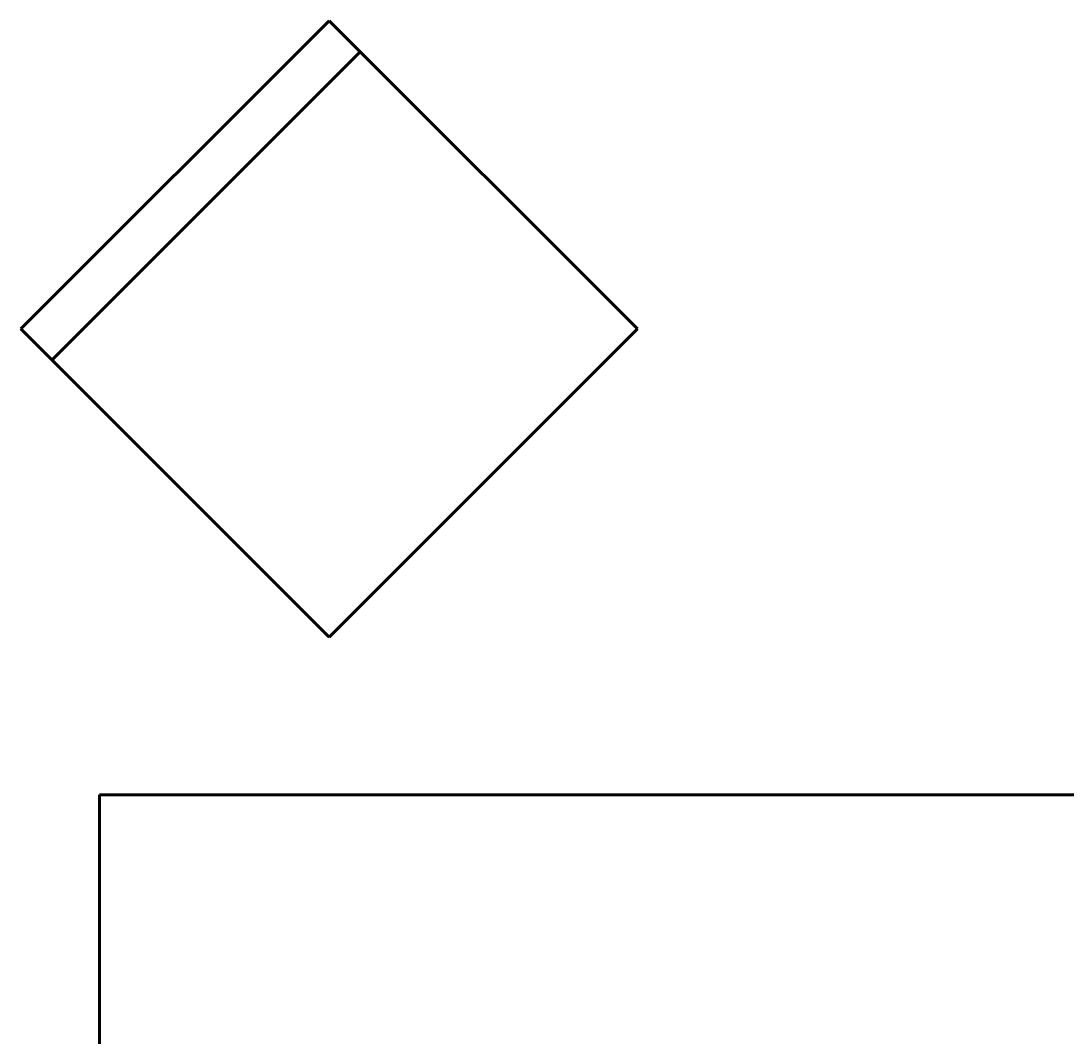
# Model space of a CAD drawing. Header units: millimetres. Extents: x 0 to 1680, y 0 to 594.
# Drawn here: x 383.36 to 397.76, y 442.55 to 456.54 of the extents above; entities that cross this region are included whole.
import ezdxf

# ---------------------------------------------------------------- set-up
doc = ezdxf.new("R2010")
doc.units = ezdxf.units.MM
doc.linetypes.add('K5LT32792', pattern=[0])
doc.layers.add('Системный слой', color=7, linetype='Continuous')

# ---------------------------------------------------------------- blocks, each defined once
blk = doc.blocks.new('U459')
at = {"layer": 'Системный слой', "color": 5, "linetype": 'K5LT32792', "lineweight": 60, "true_color": 0x0000ff}
for p, q in [((383.36, 452.299), (387.603, 456.541)), ((387.603, 456.541), (391.846, 452.299)), ((387.603, 448.056), (383.36, 452.299)), ((391.846, 452.299), (387.603, 448.056))]:
    blk.add_line(p, q, dxfattribs=at)
blk = doc.blocks.new('U458')
at = {"layer": 'Системный слой', "color": 5, "linetype": 'K5LT32792', "lineweight": 60, "true_color": 0x0000ff}
blk.add_line((388.031, 456.114), (383.788, 451.871), dxfattribs=at)
at = {"layer": 'Системный слой'}
blk.add_blockref('U459', (0, 0), dxfattribs=at)
blk = doc.blocks.new('U1273')
at = {"layer": 'Системный слой', "color": 5, "linetype": 'K5LT32792', "lineweight": 60, "true_color": 0x0000ff}
for p, q in [((384.441, 445.881), (408.441, 445.881)), ((384.441, 433.881), (384.441, 445.881)), ((408.441, 445.881), (408.441, 433.881)), ((408.441, 433.881), (384.441, 433.881))]:
    blk.add_line(p, q, dxfattribs=at)
blk = doc.blocks.new('U1272')
at = {"layer": 'Системный слой'}
blk.add_blockref('U1273', (0, 0), dxfattribs=at)

msp = doc.modelspace()

# ---------------------------------------------------------------- block references
at = {"layer": 'Системный слой'}
for name in ['U458', 'U1272']:
    msp.add_blockref(name, (0, 0), dxfattribs=at)

doc.saveas('drawing.dxf')
